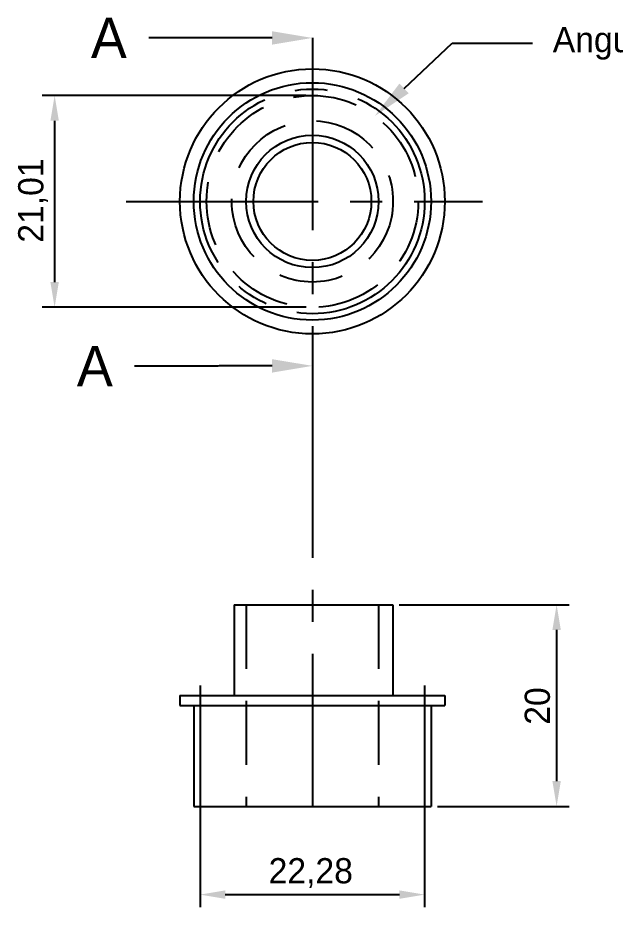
# Model space of a CAD drawing. Extents: x -29 to 89, y -125 to 24.
# Drawn here: x -29.2 to 30.1, y -70 to 18.2 of the extents above; entities that cross this region are included whole.
import ezdxf

# ---------------------------------------------------------------- set-up
doc = ezdxf.new("R2010")
doc.units = 0
doc.linetypes.add('CENTER2', pattern=[28.575, 19.05, -3.175, 3.175, -3.175])
doc.linetypes.add('DASHED2', pattern=[9.525, 6.35, -3.175])
doc.layers.get('DEFPOINTS').update_dxf_attribs({"linetype": 'CONTINUOUS'})
for name, color, linetype in [('A', 10, 'CONTINUOUS'), ('B', 30, 'DASHED2'), ('DIM', 150, 'CONTINUOUS'), ('E', 82, 'CENTER2')]:
    doc.layers.add(name, color=color, linetype=linetype)
doc.dimstyles.get("Standard").update_dxf_attribs({"dimtxt": 0.18, "dimasz": 0.18, "dimexe": 0.18, "dimexo": 0.0625, "dimgap": 0.09, "dimtad": 0, "dimtih": 1, "dimtoh": 1, "dimzin": 0, "dimcen": 0.09, "dimazin": 3, "dimtfac": 1, "dimtofl": 0, "dimtmove": 0, "dimatfit": 3})

# ---------------------------------------------------------------- blocks, each defined once
blk = doc.blocks.new('*U23')
at = {"layer": 'DIM'}
blk.add_polyline3d([(-4, 16.2126, 0), (-4.09644, 16.2126, 0), (-4.19289, 16.2126, 0), (-4.28933, 16.2126, 0), (-4.38577, 16.2126, 0), (-4.48221, 16.2126, 0), (-4.57866, 16.2126, 0), (-4.6751, 16.2126, 0), (-4.77154, 16.2126, 0), (-4.86798, 16.2126, 0), (-4.96443, 16.2126, 0), (-5.06087, 16.2126, 0), (-5.15731, 16.2126, 0), (-5.25375, 16.2126, 0), (-5.3502, 16.2126, 0), (-5.44664, 16.2126, 0), (-5.54308, 16.2126, 0), (-5.63953, 16.2126, 0), (-5.73597, 16.2126, 0), (-5.83241, 16.2126, 0), (-5.92885, 16.2126, 0), (-6.0253, 16.2126, 0), (-6.12174, 16.2126, 0), (-6.21818, 16.2126, 0), (-6.31462, 16.2126, 0), (-6.41107, 16.2126, 0), (-6.50751, 16.2126, 0), (-6.60395, 16.2126, 0), (-6.70039, 16.2126, 0), (-6.79684, 16.2126, 0), (-6.89328, 16.2126, 0), (-6.98972, 16.2126, 0), (-7.08617, 16.2126, 0), (-7.18261, 16.2126, 0), (-7.27905, 16.2126, 0), (-7.37549, 16.2126, 0), (-7.47194, 16.2126, 0), (-7.56838, 16.2126, 0), (-7.66482, 16.2126, 0), (-7.76126, 16.2126, 0), (-7.85771, 16.2126, 0), (-7.95415, 16.2126, 0), (-8.05059, 16.2126, 0), (-8.14703, 16.2126, 0), (-8.24348, 16.2126, 0), (-8.33992, 16.2126, 0), (-8.43636, 16.2126, 0), (-8.53281, 16.2126, 0), (-8.62925, 16.2126, 0), (-8.72569, 16.2126, 0), (-8.82213, 16.2126, 0), (-8.91858, 16.2126, 0), (-9.01502, 16.2126, 0), (-9.11146, 16.2126, 0), (-9.2079, 16.2126, 0), (-9.30435, 16.2126, 0), (-9.40079, 16.2126, 0), (-9.49723, 16.2126, 0), (-9.59367, 16.2126, 0), (-9.69012, 16.2126, 0), (-9.78656, 16.2126, 0), (-9.883, 16.2126, 0), (-9.97945, 16.2126, 0), (-10.0759, 16.2126, 0), (-10.1723, 16.2126, 0), (-10.2688, 16.2126, 0), (-10.3652, 16.2126, 0), (-10.4617, 16.2126, 0), (-10.5581, 16.2126, 0), (-10.6545, 16.2126, 0), (-10.751, 16.2126, 0), (-10.8474, 16.2126, 0), (-10.9439, 16.2126, 0), (-11.0403, 16.2126, 0), (-11.1368, 16.2126, 0), (-11.2332, 16.2126, 0), (-11.3296, 16.2126, 0), (-11.4261, 16.2126, 0), (-11.5225, 16.2126, 0), (-11.619, 16.2126, 0), (-11.7154, 16.2126, 0), (-11.8119, 16.2126, 0), (-11.9083, 16.2126, 0), (-12.0047, 16.2126, 0), (-12.1012, 16.2126, 0), (-12.1976, 16.2126, 0), (-12.2941, 16.2126, 0), (-12.3905, 16.2126, 0), (-12.487, 16.2126, 0), (-12.5834, 16.2126, 0), (-12.6798, 16.2126, 0), (-12.7763, 16.2126, 0), (-12.8727, 16.2126, 0), (-12.9692, 16.2126, 0), (-13.0656, 16.2126, 0), (-13.1621, 16.2126, 0), (-13.2585, 16.2126, 0), (-13.3549, 16.2126, 0), (-13.4514, 16.2126, 0), (-13.5478, 16.2126, 0), (-13.6443, 16.2126, 0), (-13.7407, 16.2126, 0), (-13.8372, 16.2126, 0), (-13.9336, 16.2126, 0), (-14.03, 16.2126, 0), (-14.1265, 16.2126, 0), (-14.2229, 16.2126, 0), (-14.3194, 16.2126, 0), (-14.4158, 16.2126, 0), (-14.5123, 16.2126, 0), (-14.6087, 16.2126, 0), (-14.7051, 16.2126, 0), (-14.8016, 16.2126, 0), (-14.898, 16.2126, 0), (-14.9945, 16.2126, 0), (-15.0909, 16.2126, 0), (-15.1873, 16.2126, 0), (-15.2838, 16.2126, 0), (-15.3802, 16.2126, 0), (-15.4767, 16.2126, 0), (-15.5731, 16.2126, 0), (-15.6696, 16.2126, 0), (-15.766, 16.2126, 0), (-15.8624, 16.2126, 0), (-15.9589, 16.2126, 0), (-16.0553, 16.2126, 0), (-16.1518, 16.2126, 0), (-16.2482, 16.2126, 0)], dxfattribs=at)
blk.add_solid([(-4, 16.87931), (0, 16.21265), (-4, 15.54598)], dxfattribs=at)
blk.add_text('A', height=4, dxfattribs=at).set_placement((-21.98355, 14.21265))
blk = doc.blocks.new('*U43')
at = {"layer": 'DIM', "color": 0}
blk.add_text('22,28', height=2.5, dxfattribs=at).set_placement((-4.344, -67.636))
blk = doc.blocks.new('*D15')
at = {"layer": 'DEFPOINTS', "color": 0}
for p in [(-11.141, -60), (11.141, -60), (11.141, -68.755)]:
    blk.add_point(p, dxfattribs=at)
at = {"layer": 'DIM', "color": 0}
for p, q in [((-11.141, -60.625), (-11.141, -70.005)), ((11.141, -60.625), (11.141, -70.005)), ((-8.641, -68.755), (8.641, -68.755))]:
    blk.add_line(p, q, dxfattribs=at)
for points in [[(-8.641, -68.338), (-8.641, -69.172), (-11.141, -68.755)], [(8.641, -68.338), (8.641, -69.172), (11.141, -68.755)]]:
    blk.add_solid(points, dxfattribs=at)
at = {"layer": 'E'}
blk.add_blockref('*U43', (0, 0), dxfattribs=at)
blk = doc.blocks.new('*U44')
at = {"layer": 'DIM', "color": 0}
blk.add_text('20', height=2.5, rotation=90, dxfattribs=at).set_placement((23.572, -51.91))
blk = doc.blocks.new('*D16')
at = {"layer": 'DEFPOINTS', "color": 0}
for p in [(8, -40), (11.777, -60), (24.24, -60)]:
    blk.add_point(p, dxfattribs=at)
at = {"layer": 'DIM', "color": 0}
for p, q in [((8.625, -40), (25.49, -40)), ((24.24, -42.5), (24.24, -57.5)), ((12.402, -60), (25.49, -60))]:
    blk.add_line(p, q, dxfattribs=at)
for points in [[(23.823, -42.5), (24.656, -42.5), (24.24, -40)], [(23.823, -57.5), (24.656, -57.5), (24.24, -60)]]:
    blk.add_solid(points, dxfattribs=at)
at = {"layer": 'E'}
blk.add_blockref('*U44', (0, 0), dxfattribs=at)
blk = doc.blocks.new('*U40')
at = {"layer": 'DIM'}
blk.add_polyline3d([(-4, -16.316, 0), (-4.107, -16.316, 0), (-4.215, -16.316, 0), (-4.322, -16.316, 0), (-4.43, -16.316, 0), (-4.537, -16.317, 0), (-4.644, -16.317, 0), (-4.752, -16.317, 0), (-4.859, -16.317, 0), (-4.967, -16.317, 0), (-5.074, -16.317, 0), (-5.181, -16.317, 0), (-5.289, -16.318, 0), (-5.396, -16.318, 0), (-5.504, -16.318, 0), (-5.611, -16.318, 0), (-5.718, -16.318, 0), (-5.826, -16.318, 0), (-5.933, -16.319, 0), (-6.041, -16.319, 0), (-6.148, -16.319, 0), (-6.255, -16.319, 0), (-6.363, -16.319, 0), (-6.47, -16.32, 0), (-6.578, -16.32, 0), (-6.685, -16.32, 0), (-6.792, -16.32, 0), (-6.9, -16.32, 0), (-7.007, -16.32, 0), (-7.115, -16.321, 0), (-7.222, -16.321, 0), (-7.329, -16.321, 0), (-7.437, -16.321, 0), (-7.544, -16.321, 0), (-7.652, -16.322, 0), (-7.759, -16.322, 0), (-7.866, -16.322, 0), (-7.974, -16.322, 0), (-8.081, -16.322, 0), (-8.189, -16.323, 0), (-8.296, -16.323, 0), (-8.403, -16.323, 0), (-8.511, -16.323, 0), (-8.618, -16.323, 0), (-8.726, -16.323, 0), (-8.833, -16.324, 0), (-8.941, -16.324, 0), (-9.048, -16.324, 0), (-9.155, -16.324, 0), (-9.263, -16.324, 0), (-9.37, -16.325, 0), (-9.478, -16.325, 0), (-9.585, -16.325, 0), (-9.692, -16.325, 0), (-9.8, -16.325, 0), (-9.907, -16.326, 0), (-10.014, -16.326, 0), (-10.122, -16.326, 0), (-10.229, -16.326, 0), (-10.337, -16.326, 0), (-10.444, -16.326, 0), (-10.552, -16.327, 0), (-10.659, -16.327, 0), (-10.766, -16.327, 0), (-10.874, -16.327, 0), (-10.981, -16.327, 0), (-11.089, -16.328, 0), (-11.196, -16.328, 0), (-11.303, -16.328, 0), (-11.411, -16.328, 0), (-11.518, -16.328, 0), (-11.626, -16.328, 0), (-11.733, -16.329, 0), (-11.84, -16.329, 0), (-11.948, -16.329, 0), (-12.055, -16.329, 0), (-12.163, -16.329, 0), (-12.27, -16.329, 0), (-12.377, -16.329, 0), (-12.485, -16.33, 0), (-12.592, -16.33, 0), (-12.7, -16.33, 0), (-12.807, -16.33, 0), (-12.914, -16.33, 0), (-13.022, -16.33, 0), (-13.129, -16.331, 0), (-13.237, -16.331, 0), (-13.344, -16.331, 0), (-13.451, -16.331, 0), (-13.559, -16.331, 0), (-13.666, -16.331, 0), (-13.774, -16.331, 0), (-13.881, -16.331, 0), (-13.988, -16.332, 0), (-14.096, -16.332, 0), (-14.203, -16.332, 0), (-14.311, -16.332, 0), (-14.418, -16.332, 0), (-14.525, -16.332, 0), (-14.633, -16.332, 0), (-14.74, -16.332, 0), (-14.848, -16.332, 0), (-14.955, -16.333, 0), (-15.062, -16.333, 0), (-15.17, -16.333, 0), (-15.277, -16.333, 0), (-15.385, -16.333, 0), (-15.492, -16.333, 0), (-15.6, -16.333, 0), (-15.707, -16.333, 0), (-15.814, -16.333, 0), (-15.922, -16.333, 0), (-16.029, -16.333, 0), (-16.137, -16.334, 0), (-16.244, -16.334, 0), (-16.351, -16.334, 0), (-16.459, -16.334, 0), (-16.566, -16.334, 0), (-16.674, -16.334, 0), (-16.781, -16.334, 0), (-16.888, -16.334, 0), (-16.996, -16.334, 0), (-17.103, -16.334, 0), (-17.21, -16.334, 0), (-17.318, -16.334, 0), (-17.425, -16.334, 0), (-17.533, -16.334, 0), (-17.64, -16.334, 0)], dxfattribs=at)
blk.add_solid([(-4.001, -15.649), (0, -16.31), (-3.999, -16.982)], dxfattribs=at)
blk.add_text('A', height=4, dxfattribs=at).set_placement((-23.375, -18.334))
blk = doc.blocks.new('*U41')
at = {"layer": 'DIM', "color": 0}
blk.add_text('21,01', height=2.5, rotation=90, dxfattribs=at).set_placement((-26.701, -4.1))
blk = doc.blocks.new('*D19')
at = {"layer": 'DEFPOINTS', "color": 0}
for p in [(0, 10.504), (-25.582, -10.504), (0, -10.504)]:
    blk.add_point(p, dxfattribs=at)
at = {"layer": 'DIM', "color": 0}
for p, q in [((-0.625, 10.504), (-26.832, 10.504)), ((-25.582, 8.004), (-25.582, -8.004)), ((-0.625, -10.504), (-26.832, -10.504))]:
    blk.add_line(p, q, dxfattribs=at)
for points in [[(-25.998, 8.004), (-25.165, 8.004), (-25.582, 10.504)], [(-25.998, -8.004), (-25.165, -8.004), (-25.582, -10.504)]]:
    blk.add_solid(points, dxfattribs=at)
at = {"layer": 'E'}
blk.add_blockref('*U41', (0, 0), dxfattribs=at)
blk = doc.blocks.new('*U42')
at = {"layer": 'DIM', "linetype": 'BYBLOCK'}
blk.add_line((13.859, 15.693), (21.859, 15.693), dxfattribs=at)
blk.add_lwpolyline([(9.102, 11.21), (13.859, 15.693)], dxfattribs=at)
at = {"layer": 'DIM'}
blk.add_solid([(9.56, 10.725), (6.192, 8.467), (8.645, 11.695)], dxfattribs=at)
blk.add_text('Angulo: 28º', height=2.5, dxfattribs=at).set_placement((23.859, 14.801))

msp = doc.modelspace()

# ---------------------------------------------------------------- linework, layer by layer
at = {"layer": 'A'}
for p, q in [((-7.77, -40), (8, -40)), ((-7.77, -40), (-7.77, -49)), ((8, -40), (8, -49)), ((-13.141, -49), (-13.141, -50)), ((-13.141, -49), (13.141, -49)), ((13.141, -49), (13.141, -50)), ((-13.141, -50), (13.141, -50)), ((-11.777, -50), (-11.777, -60)), ((11.777, -50), (11.777, -60)), ((-11.777, -60), (11.777, -60))]:
    msp.add_line(p, q, dxfattribs=at)
for radius in [13.141, 11.777, 6.57, 5.85]:
    msp.add_circle((0, 0), radius, dxfattribs=at)
at = {"layer": 'B'}
for p, q in [((-6.57, -40), (-6.57, -60)), ((6.57, -40), (6.57, -60))]:
    msp.add_line(p, q, dxfattribs=at)
for radius in [10.504, 8]:
    msp.add_circle((0, 0), radius, dxfattribs=at)
at = {"layer": 'E'}
for p, q in [((0, 16.213), (0, -16.31)), ((-18.466, 0), (16.881, 0)), ((0, -16.31), (0, -60)), ((-11.141, -48), (-11.141, -62)), ((11.141, -48), (11.141, -62))]:
    msp.add_line(p, q, dxfattribs=at)
msp.add_circle((0, 0), 11.141, dxfattribs=at)

# ---------------------------------------------------------------- block references
for name in ['*U23', '*U42', '*U40']:
    msp.add_blockref(name, (0, 0), dxfattribs=at)

# ---------------------------------------------------------------- dimensions: what is measured, and where the dimension line sits
at = {"layer": 'DIM'}
for base, p1, p2, picture, middle in [((-25.582, -10.504), (0, 10.504), (0, -10.504), '*D19', (-27.709, 0)), ((24.24, -60), (8, -40), (11.777, -60), '*D16', (22.338, -50))]:
    dim = msp.add_linear_dim(base=base, p1=p1, p2=p2, angle=90, dimstyle='Standard', dxfattribs=at)
    dim.commit()
    dim.dimension.update_dxf_attribs({"geometry": picture, "text_midpoint": middle})
dim = msp.add_linear_dim(base=(11.141, -68.755), p1=(-11.141, -60), p2=(11.141, -60), dimstyle='Standard', dxfattribs=at)
dim.commit()
dim.dimension.update_dxf_attribs({"geometry": '*D15', "text_midpoint": (0, -66.628)})

doc.saveas('drawing.dxf')
